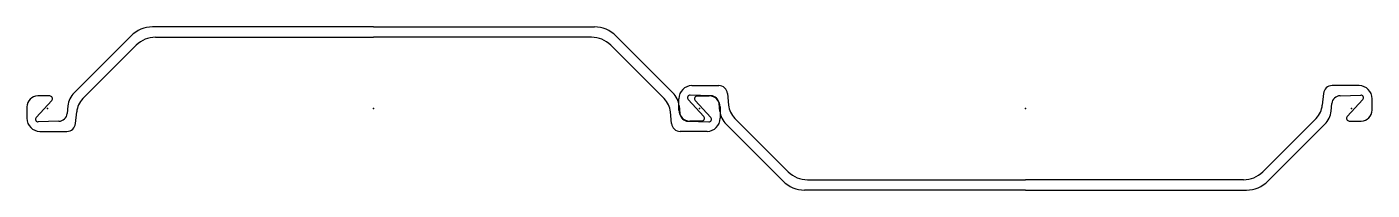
# Model space of a CAD drawing. Extents: x -19 to 1219, y -75 to 75.
import ezdxf

# ---------------------------------------------------------------- set-up
doc = ezdxf.new("R2010")
doc.units = 0
doc.header["$MEASUREMENT"] = 0
doc.layers.get('0').update_dxf_attribs({"color": 5, "linetype": 'CONTINUOUS'})

msp = doc.modelspace()

# ---------------------------------------------------------------- linework, layer by layer
at = {"linetype": 'Continuous'}
for p, q in [((300, 75), (96.67798, 75)), ((300, 75), (503.32202, 75)), ((76.87899, 66.79899), (24.55521, 14.47521)), ((99.36534, 65.5), (300, 65.5)), ((500.63467, 65.5), (300, 65.5)), ((523.12103, 66.79899), (575.44476, 14.47521)), ((32.55822, 9.04822), (81.68767, 58.17767)), ((567.44177, 9.04822), (518.31232, 58.17767)), ((610.43085, 11.7373), (591.50085, 12.40807)), ((593, 21), (617.77008, 21)), ((625.73041, 13.79603), (626.79962, 3.10384)), ((1174.26965, 13.79603), (1173.20044, 3.10384)), ((1207, 21), (1182.22986, 21)), ((1189.56921, 11.7373), (1208.49915, 12.40807)), ((-19, 1.5), (-19, -9)), ((-10.42712, -8.2166), (3.86074, 7.30696)), ((2.02127, 11.5), (-9, 11.5)), ((18.79735, 2.33068), (18.10752, -4.54136)), ((581, -1.5), (581, 9)), ((581.20264, 2.33068), (581.89246, -4.54136)), ((589.57288, 8.2166), (603.86072, -7.30696)), ((610.42712, -8.2166), (596.13928, 7.30696)), ((597.9787, 11.5), (609, 11.5)), ((618.79736, -2.33068), (618.10754, 4.54136)), ((619, 1.5), (619, -9)), ((1181.20264, -2.33068), (1181.89246, 4.54136)), ((1210.42712, 8.2166), (1196.13928, -7.30696)), ((1219, -1.5), (1219, 9)), ((10.43082, -11.7373), (-8.49913, -12.40807)), ((25.7304, -13.79603), (26.79962, -3.10384)), ((574.26959, -13.79603), (573.20038, -3.10384)), ((589.56915, -11.7373), (608.49915, -12.40807)), ((602.0213, -11.5), (591, -11.5)), ((632.55823, -9.04822), (681.68768, -58.17767)), ((1167.44177, -9.04822), (1118.31238, -58.17767)), ((1197.97876, -11.5), (1209, -11.5)), ((-7, -21), (17.7701, -21)), ((607, -21), (582.22992, -21)), ((676.87897, -66.79899), (624.55524, -14.47521)), ((1123.12097, -66.79899), (1175.44482, -14.47521)), ((699.36536, -65.5), (900, -65.5)), ((1100.63464, -65.5), (900, -65.5)), ((900, -75), (696.67798, -75)), ((900, -75), (1103.32202, -75))]:
    msp.add_line(p, q, dxfattribs=at)
for centre, radius, start, end in [((96.67798, 47), 28, 90, 135), ((503.32202, 47), 28, 44.99997, 90), ((99.36534, 40.5), 25, 90, 135.00001), ((500.63467, 40.5), 25, 45.00004, 90), ((38.69734, 0.33307), 20, 135, 174.26771), ((561.30267, 0.33307), 20, 5.73229, 45.00009), ((593, 9), 12, 90, 180), ((591.41235, 9.90964), 2.5, 87.97128, 222.62618), ((617.77008, 13), 8, 5.71057, 90), ((1182.22986, 13), 8, 90, 174.28934), ((1207, 9), 12, 0, 90), ((1208.58765, 9.90964), 2.5, 317.37382, 92.02872), ((-9, 1.5), 10, 90, 180), ((2.02127, 9), 2.5, 317.37359, 90), ((46.70036, -5.09391), 20, 135, 174.28941), ((553.29962, -5.09391), 20, 5.71059, 44.99997), ((597.9787, 9), 2.5, 90, 222.62712), ((609, 1.5), 10, 0, 90), ((610.14752, 3.74232), 8, 5.73227, 87.97041), ((646.70038, 5.09391), 20, 185.71059, 224.99997), ((1153.29968, 5.09391), 20, 314.99991, 354.28941), ((1189.85242, 3.74232), 8, 92.02872, 174.26769), ((-7, -9), 12, 180, 270), ((-8.58766, -9.90964), 2.5, 137.37359, 272.0294), ((10.14752, -3.74232), 8, 272.02939, 354.26771), ((591, -1.5), 10, 180, 270), ((589.85248, -3.74232), 8, 185.73227, 267.97041), ((602.0213, -9), 2.5, 270, 42.62712), ((607, -9), 12, 270, 0), ((608.58765, -9.90964), 2.5, 267.97128, 42.62618), ((638.69733, -0.33307), 20, 185.73229, 225.00009), ((1161.30261, -0.33307), 20, 315.00015, 354.26772), ((1197.97876, -9), 2.5, 137.37382, 270), ((1209, -1.5), 10, 270, 0), ((17.7701, -13), 8, 270, 354.2894), ((582.22992, -13), 8, 185.71057, 270), ((699.36536, -40.5), 25, 224.99999, 270), ((1100.63464, -40.5), 25, 270, 315.00011), ((696.67798, -47), 28, 224.99997, 270), ((1103.32202, -47), 28, 270, 314.99994)]:
    msp.add_arc(centre, radius, start, end, dxfattribs=at)
for p in [(0, 0), (300, 0), (600, 0), (900, 0), (1200, 0)]:
    msp.add_point(p, dxfattribs=at)

doc.saveas('drawing.dxf')
